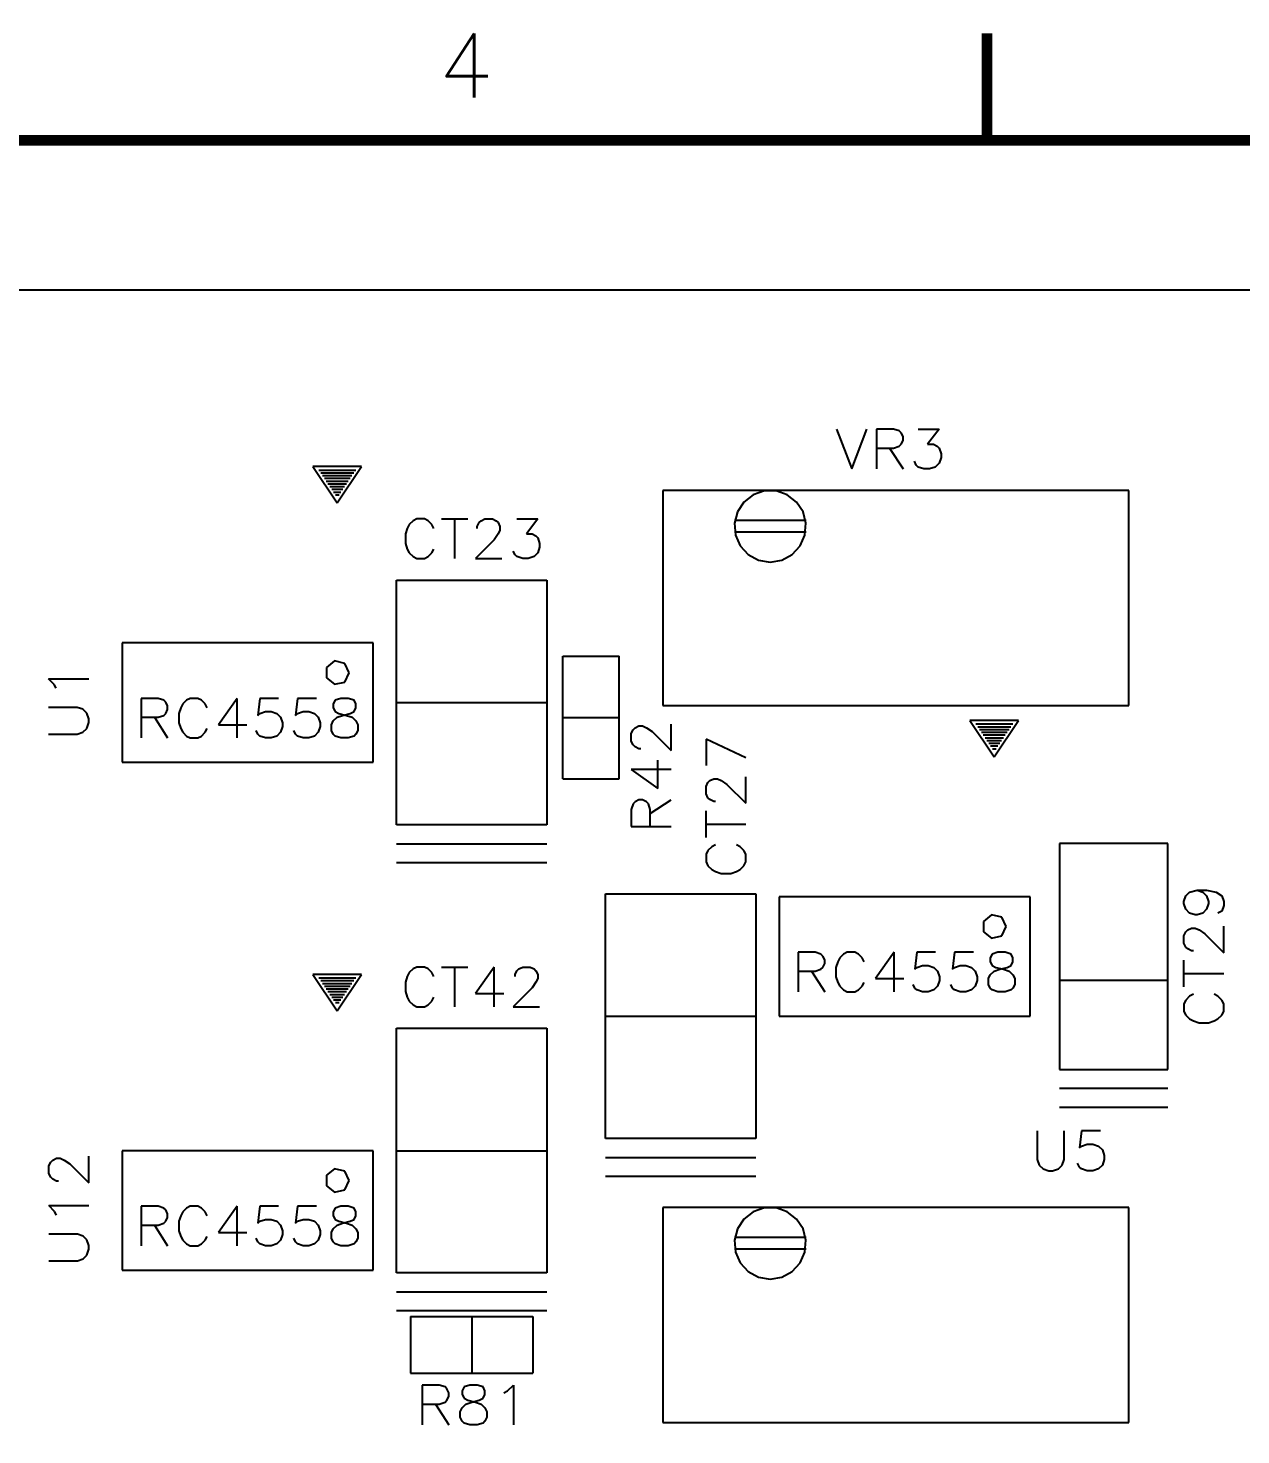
# Model space of a CAD drawing. Extents: x 295 to 953, y 10 to 290.
# Drawn here: x 642.1 to 698.9, y 224.5 to 290.2 of the extents above; entities that cross this region are included whole.
import ezdxf
from ezdxf.enums import TextEntityAlignment as Align

# ---------------------------------------------------------------- set-up
doc = ezdxf.new("R2010")
doc.units = 0
doc.header["$LTSCALE"] = 5
doc.header["$MEASUREMENT"] = 0
doc.layers.get('0').update_dxf_attribs({"linetype": 'CONTINUOUS', "lineweight": 25})
for name, color, linetype in [('DV-DPO-A6_TSK', 14, 'CONTINUOUS'), ('문자', 4, 'CONTINUOUS'), ('테두리', 3, 'CONTINUOUS')]:
    doc.layers.add(name, color=color, linetype=linetype)
doc.styles.get("Standard").update_dxf_attribs({"font": 'simplex.shx'})

# ---------------------------------------------------------------- blocks, each defined once
blk = doc.blocks.new('C')
at = {"layer": '테두리', "const_width": 0.5}
for points in [[(210, 290), (210, 285)], [(15, 285), (15, 15), (405, 15), (405, 285), (15, 285)]]:
    blk.add_lwpolyline(points, dxfattribs=at)
at = {"layer": '문자'}
blk.add_text('4', height=3, dxfattribs=at).set_placement((185.625, 288.5), align=Align.MIDDLE)

msp = doc.modelspace()

# ---------------------------------------------------------------- linework, layer by layer
at = {"layer": 'DV-DPO-A6_TSK', "color": 7}
for p, q in [((845.877, 277.997), (529.077, 277.997)), ((679.942, 271.504), (680.657, 269.637)), ((680.657, 269.637), (681.367, 271.504)), ((682.607, 271.504), (681.808, 271.504)), ((681.808, 271.504), (681.808, 269.637)), ((682.876, 271.414), (682.607, 271.504)), ((682.965, 271.325), (682.876, 271.414)), ((683.054, 271.151), (682.965, 271.325)), ((683.054, 270.973), (683.054, 271.151)), ((683.764, 271.504), (684.742, 271.504)), ((684.742, 271.504), (684.205, 270.794)), ((681.808, 270.615), (682.607, 270.615)), ((682.428, 270.615), (683.054, 269.637)), ((682.607, 270.615), (682.876, 270.704)), ((682.876, 270.704), (682.965, 270.794)), ((682.965, 270.794), (683.054, 270.973)), ((684.205, 270.794), (684.474, 270.794)), ((684.474, 270.794), (684.652, 270.704)), ((684.652, 270.704), (684.742, 270.615)), ((684.742, 270.615), (684.831, 270.347)), ((657.724, 269.749), (655.45, 269.749)), ((655.45, 269.749), (656.584, 268.045)), ((656.584, 268.045), (657.724, 269.749)), ((683.675, 269.816), (683.585, 269.995)), ((683.764, 269.727), (683.675, 269.816)), ((684.032, 269.637), (683.764, 269.727)), ((684.563, 269.727), (684.295, 269.637)), ((684.742, 269.905), (684.563, 269.727)), ((684.831, 270.174), (684.742, 269.905)), ((684.831, 270.347), (684.831, 270.174)), ((655.723, 269.587), (657.45, 269.587)), ((655.813, 269.458), (657.361, 269.458)), ((655.897, 269.33), (657.277, 269.33)), ((655.986, 269.201), (657.187, 269.201)), ((656.07, 269.073), (657.104, 269.073)), ((684.295, 269.637), (684.032, 269.637)), ((656.154, 268.944), (657.02, 268.944)), ((656.243, 268.816), (656.93, 268.816)), ((656.327, 268.687), (656.847, 268.687)), ((656.416, 268.559), (656.757, 268.559)), ((656.5, 268.43), (656.673, 268.43)), ((671.817, 268.631), (671.817, 258.573)), ((693.61, 268.631), (671.817, 268.631)), ((676.047, 268.43), (675.611, 268.089)), ((676.567, 268.609), (676.047, 268.43)), ((677.12, 268.609), (676.567, 268.609)), ((677.64, 268.43), (677.12, 268.609)), ((678.075, 268.089), (677.64, 268.43)), ((693.61, 258.573), (693.61, 268.631)), ((675.611, 268.089), (675.309, 267.631)), ((678.377, 267.631), (678.075, 268.089)), ((660.132, 267.212), (659.954, 267.039)), ((660.306, 267.301), (660.132, 267.212)), ((660.663, 267.301), (660.306, 267.301)), ((660.836, 267.212), (660.663, 267.301)), ((661.015, 267.039), (660.836, 267.212)), ((661.457, 267.301), (662.697, 267.301)), ((662.077, 267.301), (662.077, 265.446)), ((663.139, 266.949), (663.228, 267.128)), ((663.228, 267.128), (663.318, 267.212)), ((663.318, 267.212), (663.491, 267.301)), ((663.491, 267.301), (663.848, 267.301)), ((663.848, 267.301), (664.022, 267.212)), ((664.022, 267.212), (664.111, 267.128)), ((664.111, 267.128), (664.2, 266.949)), ((664.994, 267.301), (665.972, 267.301)), ((665.972, 267.301), (665.441, 266.597)), ((678.522, 267.234), (675.17, 267.234)), ((675.309, 267.631), (675.175, 267.095)), ((675.175, 267.095), (675.22, 266.547)), ((678.511, 267.095), (678.377, 267.631)), ((678.467, 266.547), (678.511, 267.095)), ((659.864, 266.86), (659.775, 266.597)), ((659.775, 266.597), (659.775, 266.156)), ((659.954, 267.039), (659.864, 266.86)), ((661.105, 266.86), (661.015, 267.039)), ((663.139, 266.86), (663.139, 266.949)), ((664.111, 266.597), (663.932, 266.329)), ((664.2, 266.77), (664.111, 266.597)), ((664.2, 266.949), (664.2, 266.77)), ((665.441, 266.597), (665.704, 266.597)), ((665.704, 266.597), (665.882, 266.508)), ((665.882, 266.508), (665.972, 266.418)), ((665.972, 266.418), (666.056, 266.156)), ((678.522, 266.675), (675.17, 266.675)), ((675.22, 266.547), (675.438, 266.038)), ((678.249, 266.038), (678.467, 266.547)), ((659.775, 266.156), (659.864, 265.888)), ((659.864, 265.888), (659.954, 265.709)), ((661.015, 265.709), (661.105, 265.888)), ((663.932, 266.329), (663.049, 265.446)), ((664.91, 265.625), (664.821, 265.798)), ((666.056, 265.977), (665.972, 265.709)), ((666.056, 266.156), (666.056, 265.977)), ((675.438, 266.038), (675.812, 265.636)), ((677.874, 265.636), (678.249, 266.038)), ((659.954, 265.709), (660.132, 265.536)), ((660.132, 265.536), (660.306, 265.446)), ((660.306, 265.446), (660.663, 265.446)), ((660.663, 265.446), (660.836, 265.536)), ((660.836, 265.536), (661.015, 265.709)), ((663.049, 265.446), (664.29, 265.446)), ((664.994, 265.536), (664.91, 265.625)), ((665.262, 265.446), (664.994, 265.536)), ((665.525, 265.446), (665.262, 265.446)), ((665.793, 265.536), (665.525, 265.446)), ((665.972, 265.709), (665.793, 265.536)), ((675.812, 265.636), (676.298, 265.373)), ((676.298, 265.373), (676.846, 265.278)), ((676.846, 265.278), (677.388, 265.373)), ((677.388, 265.373), (677.874, 265.636)), ((659.356, 252.996), (659.356, 264.435)), ((659.356, 264.435), (666.391, 264.435)), ((666.391, 264.435), (666.391, 252.996)), ((646.531, 261.507), (646.531, 255.919)), ((648.208, 261.507), (646.531, 261.507)), ((658.266, 261.507), (648.208, 261.507)), ((658.266, 255.919), (658.266, 261.507)), ((656.461, 260.657), (656.081, 260.355)), ((656.936, 260.545), (656.461, 260.657)), ((657.148, 260.11), (656.936, 260.545)), ((667.14, 255.153), (667.14, 260.875)), ((667.14, 260.875), (669.783, 260.875)), ((669.783, 255.153), (669.783, 260.875)), ((656.081, 260.355), (656.081, 259.869)), ((656.081, 259.869), (656.461, 259.568)), ((656.936, 259.674), (657.148, 260.11)), ((643.352, 259.562), (643.083, 259.83)), ((643.083, 259.83), (644.961, 259.83)), ((643.441, 259.383), (643.352, 259.562)), ((656.461, 259.568), (656.936, 259.674)), ((648.213, 258.908), (647.42, 258.908)), ((647.42, 258.908), (647.42, 257.059)), ((648.476, 258.819), (648.213, 258.908)), ((648.565, 258.735), (648.476, 258.819)), ((648.655, 258.556), (648.565, 258.735)), ((648.655, 258.383), (648.655, 258.556)), ((649.359, 258.646), (649.269, 258.467)), ((649.532, 258.819), (649.359, 258.646)), ((649.711, 258.908), (649.532, 258.819)), ((650.063, 258.908), (649.711, 258.908)), ((650.242, 258.819), (650.063, 258.908)), ((650.415, 258.646), (650.242, 258.819)), ((650.504, 258.467), (650.415, 258.646)), ((651.912, 258.908), (651.029, 257.679)), ((651.912, 257.059), (651.912, 258.908)), ((652.969, 258.908), (652.879, 258.115)), ((653.846, 258.908), (652.969, 258.908)), ((654.729, 258.908), (654.639, 258.115)), ((655.612, 258.908), (654.729, 258.908)), ((656.489, 258.819), (656.4, 258.646)), ((656.4, 258.646), (656.4, 258.467)), ((656.752, 258.908), (656.489, 258.819)), ((657.104, 258.908), (656.752, 258.908)), ((657.372, 258.819), (657.104, 258.908)), ((657.456, 258.646), (657.372, 258.819)), ((657.456, 258.467), (657.456, 258.646)), ((659.356, 258.713), (666.391, 258.713)), ((671.817, 258.573), (693.61, 258.573)), ((644.424, 258.489), (643.083, 258.489)), ((644.693, 258.4), (644.424, 258.489)), ((644.872, 258.221), (644.693, 258.4)), ((644.961, 257.953), (644.872, 258.221)), ((644.961, 257.774), (644.961, 257.953)), ((647.42, 258.031), (648.213, 258.031)), ((648.04, 258.031), (648.655, 257.059)), ((648.213, 258.031), (648.476, 258.115)), ((648.476, 258.115), (648.565, 258.204)), ((648.565, 258.204), (648.655, 258.383)), ((649.269, 258.467), (649.18, 258.204)), ((649.18, 258.204), (649.18, 257.763)), ((652.879, 258.115), (652.969, 258.204)), ((652.969, 258.204), (653.231, 258.293)), ((653.231, 258.293), (653.494, 258.293)), ((653.494, 258.293), (653.762, 258.204)), ((653.762, 258.204), (653.935, 258.031)), ((653.935, 258.031), (654.025, 257.763)), ((654.639, 258.115), (654.729, 258.204)), ((654.729, 258.204), (654.991, 258.293)), ((654.991, 258.293), (655.26, 258.293)), ((655.26, 258.293), (655.522, 258.204)), ((655.522, 258.204), (655.695, 258.031)), ((655.695, 258.031), (655.785, 257.763)), ((656.4, 258.467), (656.489, 258.293)), ((656.4, 257.852), (656.578, 258.031)), ((656.489, 258.293), (656.668, 258.204)), ((656.578, 258.031), (656.841, 258.115)), ((656.668, 258.204), (657.02, 258.115)), ((656.841, 258.115), (657.193, 258.204)), ((657.02, 258.115), (657.282, 258.031)), ((657.193, 258.204), (657.372, 258.293)), ((657.282, 258.031), (657.456, 257.852)), ((657.372, 258.293), (657.456, 258.467)), ((667.14, 258.014), (669.783, 258.014)), ((688.458, 257.874), (686.184, 257.874)), ((686.184, 257.874), (687.318, 256.17)), ((687.318, 256.17), (688.458, 257.874)), ((643.083, 257.237), (644.424, 257.237)), ((644.424, 257.237), (644.693, 257.327)), ((644.693, 257.327), (644.872, 257.506)), ((644.872, 257.506), (644.961, 257.774)), ((649.18, 257.763), (649.269, 257.5)), ((649.269, 257.5), (649.359, 257.327)), ((649.359, 257.327), (649.532, 257.148)), ((650.242, 257.148), (650.415, 257.327)), ((650.415, 257.327), (650.504, 257.5)), ((651.029, 257.679), (652.354, 257.679)), ((652.879, 257.237), (652.79, 257.411)), ((652.969, 257.148), (652.879, 257.237)), ((653.935, 257.327), (653.762, 257.148)), ((654.025, 257.589), (653.935, 257.327)), ((654.025, 257.763), (654.025, 257.589)), ((654.639, 257.237), (654.55, 257.411)), ((654.729, 257.148), (654.639, 257.237)), ((655.695, 257.327), (655.522, 257.148)), ((655.785, 257.589), (655.695, 257.327)), ((655.785, 257.763), (655.785, 257.589)), ((656.316, 257.679), (656.4, 257.852)), ((656.316, 257.411), (656.316, 257.679)), ((656.4, 257.237), (656.316, 257.411)), ((656.489, 257.148), (656.4, 257.237)), ((657.456, 257.237), (657.372, 257.148)), ((657.456, 257.852), (657.545, 257.679)), ((657.545, 257.411), (657.456, 257.237)), ((657.545, 257.679), (657.545, 257.411)), ((670.342, 257.265), (670.431, 257.439)), ((670.342, 256.908), (670.342, 257.265)), ((670.431, 257.439), (670.52, 257.528)), ((670.52, 257.528), (670.694, 257.617)), ((670.694, 257.617), (670.872, 257.617)), ((670.872, 257.617), (671.051, 257.528)), ((671.051, 257.528), (671.32, 257.355)), ((671.32, 257.355), (672.208, 256.466)), ((672.208, 256.466), (672.208, 257.707)), ((686.457, 257.712), (688.184, 257.712)), ((686.547, 257.584), (688.095, 257.584)), ((686.631, 257.455), (688.011, 257.455)), ((686.72, 257.327), (687.921, 257.327)), ((649.532, 257.148), (649.711, 257.059)), ((649.711, 257.059), (650.063, 257.059)), ((650.063, 257.059), (650.242, 257.148)), ((653.231, 257.059), (652.969, 257.148)), ((653.494, 257.059), (653.231, 257.059)), ((653.762, 257.148), (653.494, 257.059)), ((654.991, 257.059), (654.729, 257.148)), ((655.26, 257.059), (654.991, 257.059)), ((655.522, 257.148), (655.26, 257.059)), ((656.752, 257.059), (656.489, 257.148)), ((657.104, 257.059), (656.752, 257.059)), ((657.372, 257.148), (657.104, 257.059)), ((670.431, 256.729), (670.342, 256.908)), ((670.52, 256.639), (670.431, 256.729)), ((670.694, 256.556), (670.52, 256.639)), ((670.783, 256.556), (670.694, 256.556)), ((675.701, 256.125), (673.84, 257.008)), ((673.84, 257.008), (673.84, 255.773)), ((686.804, 257.198), (687.838, 257.198)), ((686.888, 257.07), (687.754, 257.07)), ((686.977, 256.941), (687.664, 256.941)), ((687.061, 256.813), (687.581, 256.813)), ((687.15, 256.684), (687.491, 256.684)), ((687.234, 256.556), (687.407, 256.556)), ((646.531, 255.919), (658.266, 255.919)), ((671.582, 254.689), (671.582, 256.019)), ((672.208, 255.578), (670.342, 255.578)), ((670.342, 255.578), (671.582, 254.689)), ((675.701, 254.002), (675.701, 255.242)), ((667.14, 255.153), (669.783, 255.153)), ((673.84, 254.795), (673.929, 254.974)), ((673.84, 254.443), (673.84, 254.795)), ((673.929, 254.974), (674.019, 255.064)), ((674.019, 255.064), (674.197, 255.153)), ((674.197, 255.153), (674.371, 255.153)), ((674.371, 255.153), (674.549, 255.064)), ((674.549, 255.064), (674.818, 254.885)), ((674.818, 254.885), (675.701, 254.002)), ((670.431, 253.98), (670.342, 253.711)), ((670.52, 254.069), (670.431, 253.98)), ((670.694, 254.158), (670.52, 254.069)), ((670.872, 254.158), (670.694, 254.158)), ((671.051, 254.069), (670.872, 254.158)), ((671.141, 253.98), (671.051, 254.069)), ((671.23, 253.711), (671.141, 253.98)), ((671.23, 253.533), (672.208, 254.158)), ((673.929, 254.265), (673.84, 254.443)), ((674.019, 254.181), (673.929, 254.265)), ((674.197, 254.091), (674.019, 254.181)), ((674.287, 254.091), (674.197, 254.091)), ((670.342, 253.711), (670.342, 252.912)), ((671.23, 252.912), (671.23, 253.711)), ((673.84, 252.409), (673.84, 253.65)), ((666.391, 252.996), (659.356, 252.996)), ((670.342, 252.912), (672.208, 252.912)), ((673.84, 253.03), (675.701, 253.03)), ((659.356, 252.113), (666.391, 252.113)), ((674.108, 251.968), (673.929, 251.789)), ((674.287, 252.057), (674.108, 251.968)), ((675.432, 251.968), (675.259, 252.057)), ((675.611, 251.789), (675.432, 251.968)), ((695.437, 252.119), (690.38, 252.119)), ((690.38, 252.119), (690.38, 248.157)), ((695.437, 248.157), (695.437, 252.119)), ((673.929, 251.789), (673.84, 251.616)), ((673.84, 251.616), (673.84, 251.258)), ((675.701, 251.616), (675.611, 251.789)), ((675.701, 251.258), (675.701, 251.616)), ((659.356, 251.236), (666.391, 251.236)), ((673.84, 251.258), (673.929, 251.085)), ((673.929, 251.085), (674.108, 250.906)), ((674.108, 250.906), (674.287, 250.817)), ((674.287, 250.817), (674.549, 250.727)), ((674.549, 250.727), (674.991, 250.727)), ((674.991, 250.727), (675.259, 250.817)), ((675.259, 250.817), (675.432, 250.906)), ((675.432, 250.906), (675.611, 251.085)), ((675.611, 251.085), (675.701, 251.258)), ((669.135, 238.328), (669.135, 249.766)), ((669.135, 249.766), (676.17, 249.766)), ((676.17, 249.766), (676.17, 238.328)), ((677.265, 249.632), (677.265, 244.044)), ((678.942, 249.632), (677.265, 249.632)), ((689, 249.632), (678.942, 249.632)), ((689, 244.044), (689, 249.632)), ((696.192, 249.403), (696.281, 249.671)), ((696.192, 249.319), (696.192, 249.403)), ((696.281, 249.051), (696.192, 249.319)), ((696.281, 249.671), (696.46, 249.85)), ((696.46, 249.85), (696.812, 249.934)), ((696.812, 249.934), (697.08, 249.85)), ((696.812, 249.934), (697.253, 249.934)), ((697.08, 249.85), (697.253, 249.671)), ((697.253, 249.934), (697.7, 249.85)), ((697.253, 249.671), (697.343, 249.403)), ((697.343, 249.319), (697.253, 249.051)), ((697.343, 249.403), (697.343, 249.319)), ((697.7, 249.85), (697.963, 249.671)), ((697.963, 249.671), (698.053, 249.403)), ((698.053, 249.403), (698.053, 249.23)), ((687.195, 248.783), (686.815, 248.481)), ((687.67, 248.671), (687.195, 248.783)), ((687.882, 248.235), (687.67, 248.671)), ((696.46, 248.872), (696.281, 249.051)), ((696.723, 248.788), (696.46, 248.872)), ((696.812, 248.788), (696.723, 248.788)), ((697.08, 248.872), (696.812, 248.788)), ((697.253, 249.051), (697.08, 248.872)), ((697.963, 248.962), (697.784, 248.872)), ((698.053, 249.23), (697.963, 248.962)), ((686.815, 248.481), (686.815, 247.995)), ((686.815, 247.995), (687.195, 247.693)), ((687.67, 247.799), (687.882, 248.235)), ((690.38, 248.157), (690.38, 247.497)), ((695.437, 247.497), (695.437, 248.157)), ((696.281, 247.989), (696.371, 248.079)), ((696.371, 248.079), (696.549, 248.168)), ((696.549, 248.168), (696.723, 248.168)), ((696.723, 248.168), (696.901, 248.079)), ((696.901, 248.079), (697.17, 247.9)), ((698.053, 247.017), (698.053, 248.257)), ((687.195, 247.693), (687.67, 247.799)), ((690.38, 247.497), (690.38, 246.29)), ((695.437, 246.29), (695.437, 247.497)), ((696.192, 247.81), (696.281, 247.989)), ((696.192, 247.458), (696.192, 247.81)), ((696.281, 247.28), (696.192, 247.458)), ((697.17, 247.9), (698.053, 247.017)), ((678.947, 247.034), (678.154, 247.034)), ((678.154, 247.034), (678.154, 245.184)), ((679.21, 246.944), (678.947, 247.034)), ((679.299, 246.86), (679.21, 246.944)), ((679.389, 246.682), (679.299, 246.86)), ((679.389, 246.508), (679.389, 246.682)), ((680.093, 246.771), (680.003, 246.592)), ((680.266, 246.944), (680.093, 246.771)), ((680.445, 247.034), (680.266, 246.944)), ((680.797, 247.034), (680.445, 247.034)), ((680.976, 246.944), (680.797, 247.034)), ((681.149, 246.771), (680.976, 246.944)), ((681.238, 246.592), (681.149, 246.771)), ((682.646, 247.034), (681.763, 245.804)), ((682.646, 245.184), (682.646, 247.034)), ((683.703, 247.034), (683.613, 246.24)), ((684.58, 247.034), (683.703, 247.034)), ((685.463, 247.034), (685.373, 246.24)), ((686.346, 247.034), (685.463, 247.034)), ((687.223, 246.944), (687.134, 246.771)), ((687.134, 246.771), (687.134, 246.592)), ((687.486, 247.034), (687.223, 246.944)), ((687.838, 247.034), (687.486, 247.034)), ((688.106, 246.944), (687.838, 247.034)), ((688.19, 246.771), (688.106, 246.944)), ((688.19, 246.592), (688.19, 246.771)), ((696.371, 247.196), (696.281, 247.28)), ((696.549, 247.106), (696.371, 247.196)), ((696.639, 247.106), (696.549, 247.106)), ((659.954, 246.084), (659.864, 245.905)), ((660.132, 246.257), (659.954, 246.084)), ((660.306, 246.346), (660.132, 246.257)), ((660.663, 246.346), (660.306, 246.346)), ((660.836, 246.257), (660.663, 246.346)), ((661.015, 246.084), (660.836, 246.257)), ((661.105, 245.905), (661.015, 246.084)), ((661.457, 246.346), (662.697, 246.346)), ((662.077, 246.346), (662.077, 244.491)), ((663.932, 246.346), (663.049, 245.111)), ((663.932, 244.491), (663.932, 246.346)), ((664.91, 245.994), (664.994, 246.173)), ((664.994, 246.173), (665.083, 246.257)), ((665.083, 246.257), (665.262, 246.346)), ((665.262, 246.346), (665.614, 246.346)), ((665.614, 246.346), (665.793, 246.257)), ((665.793, 246.257), (665.882, 246.173)), ((665.882, 246.173), (665.972, 245.994)), ((678.154, 246.156), (678.947, 246.156)), ((678.774, 246.156), (679.389, 245.184)), ((678.947, 246.156), (679.21, 246.24)), ((679.21, 246.24), (679.299, 246.33)), ((679.299, 246.33), (679.389, 246.508)), ((680.003, 246.592), (679.914, 246.33)), ((679.914, 246.33), (679.914, 245.888)), ((683.613, 246.24), (683.703, 246.33)), ((683.703, 246.33), (683.965, 246.419)), ((683.965, 246.419), (684.228, 246.419)), ((684.228, 246.419), (684.496, 246.33)), ((684.496, 246.33), (684.669, 246.156)), ((684.669, 246.156), (684.759, 245.888)), ((685.373, 246.24), (685.463, 246.33)), ((685.463, 246.33), (685.725, 246.419)), ((685.725, 246.419), (685.994, 246.419)), ((685.994, 246.419), (686.256, 246.33)), ((686.256, 246.33), (686.429, 246.156)), ((686.429, 246.156), (686.519, 245.888)), ((687.134, 246.592), (687.223, 246.419)), ((687.134, 245.978), (687.312, 246.156)), ((687.223, 246.419), (687.402, 246.33)), ((687.312, 246.156), (687.575, 246.24)), ((687.402, 246.33), (687.754, 246.24)), ((687.575, 246.24), (687.927, 246.33)), ((687.754, 246.24), (688.016, 246.156)), ((687.927, 246.33), (688.106, 246.419)), ((688.016, 246.156), (688.19, 245.978)), ((688.106, 246.419), (688.19, 246.592)), ((690.38, 246.29), (690.38, 245.301)), ((695.437, 245.301), (695.437, 246.29)), ((696.192, 245.424), (696.192, 246.665)), ((696.192, 246.045), (698.053, 246.045)), ((657.724, 246), (655.45, 246)), ((655.45, 246), (656.584, 244.296)), ((655.723, 245.838), (657.45, 245.838)), ((655.813, 245.709), (657.361, 245.709)), ((655.897, 245.581), (657.277, 245.581)), ((655.986, 245.452), (657.187, 245.452)), ((656.584, 244.296), (657.724, 246)), ((659.864, 245.905), (659.775, 245.642)), ((659.775, 245.642), (659.775, 245.201)), ((665.704, 245.374), (664.821, 244.491)), ((664.91, 245.905), (664.91, 245.994)), ((665.882, 245.642), (665.704, 245.374)), ((665.972, 245.815), (665.882, 245.642)), ((665.972, 245.994), (665.972, 245.815)), ((679.914, 245.888), (680.003, 245.626)), ((680.003, 245.626), (680.093, 245.452)), ((680.093, 245.452), (680.266, 245.273)), ((680.976, 245.273), (681.149, 245.452)), ((681.149, 245.452), (681.238, 245.626)), ((681.763, 245.804), (683.088, 245.804)), ((683.613, 245.363), (683.524, 245.536)), ((683.703, 245.273), (683.613, 245.363)), ((684.669, 245.452), (684.496, 245.273)), ((684.759, 245.715), (684.669, 245.452)), ((684.759, 245.888), (684.759, 245.715)), ((685.373, 245.363), (685.284, 245.536)), ((685.463, 245.273), (685.373, 245.363)), ((686.429, 245.452), (686.256, 245.273)), ((686.519, 245.715), (686.429, 245.452)), ((686.519, 245.888), (686.519, 245.715)), ((687.05, 245.804), (687.134, 245.978)), ((687.05, 245.536), (687.05, 245.804)), ((687.134, 245.363), (687.05, 245.536)), ((687.223, 245.273), (687.134, 245.363)), ((688.19, 245.363), (688.106, 245.273)), ((688.19, 245.978), (688.279, 245.804)), ((688.279, 245.536), (688.19, 245.363)), ((688.279, 245.804), (688.279, 245.536)), ((690.38, 245.737), (695.437, 245.737)), ((656.07, 245.324), (657.104, 245.324)), ((656.154, 245.195), (657.02, 245.195)), ((656.243, 245.067), (656.93, 245.067)), ((656.327, 244.938), (656.847, 244.938)), ((656.416, 244.81), (656.757, 244.81)), ((659.775, 245.201), (659.864, 244.933)), ((659.864, 244.933), (659.954, 244.754)), ((659.954, 244.754), (660.132, 244.581)), ((660.836, 244.581), (661.015, 244.754)), ((661.015, 244.754), (661.105, 244.933)), ((663.049, 245.111), (664.379, 245.111)), ((680.266, 245.273), (680.445, 245.184)), ((680.445, 245.184), (680.797, 245.184)), ((680.797, 245.184), (680.976, 245.273)), ((683.965, 245.184), (683.703, 245.273)), ((684.228, 245.184), (683.965, 245.184)), ((684.496, 245.273), (684.228, 245.184)), ((685.725, 245.184), (685.463, 245.273)), ((685.994, 245.184), (685.725, 245.184)), ((686.256, 245.273), (685.994, 245.184)), ((687.486, 245.184), (687.223, 245.273)), ((687.838, 245.184), (687.486, 245.184)), ((688.106, 245.273), (687.838, 245.184)), ((690.38, 245.301), (690.38, 241.557)), ((695.437, 241.557), (695.437, 245.301)), ((696.281, 244.804), (696.192, 244.631)), ((696.46, 244.983), (696.281, 244.804)), ((696.639, 245.072), (696.46, 244.983)), ((697.784, 244.983), (697.611, 245.072)), ((697.963, 244.804), (697.784, 244.983)), ((698.053, 244.631), (697.963, 244.804)), ((656.5, 244.681), (656.673, 244.681)), ((660.132, 244.581), (660.306, 244.491)), ((660.306, 244.491), (660.663, 244.491)), ((660.663, 244.491), (660.836, 244.581)), ((664.821, 244.491), (666.056, 244.491)), ((696.192, 244.631), (696.192, 244.273)), ((696.192, 244.273), (696.281, 244.1)), ((696.281, 244.1), (696.46, 243.921)), ((697.784, 243.921), (697.963, 244.1)), ((697.963, 244.1), (698.053, 244.273)), ((698.053, 244.273), (698.053, 244.631)), ((659.356, 232.041), (659.356, 243.48)), ((659.356, 243.48), (666.391, 243.48)), ((666.391, 243.48), (666.391, 232.041)), ((669.135, 244.044), (676.17, 244.044)), ((677.265, 244.044), (689, 244.044)), ((696.46, 243.921), (696.639, 243.832)), ((696.639, 243.832), (696.901, 243.742)), ((696.901, 243.742), (697.343, 243.742)), ((697.343, 243.742), (697.611, 243.832)), ((697.611, 243.832), (697.784, 243.921)), ((690.38, 241.557), (695.437, 241.557)), ((690.38, 240.68), (695.437, 240.68)), ((690.38, 239.797), (695.437, 239.797)), ((676.17, 238.328), (669.135, 238.328)), ((689.335, 238.691), (689.335, 237.35)), ((690.587, 237.35), (690.587, 238.691)), ((691.397, 238.691), (691.308, 237.886)), ((692.291, 238.691), (691.397, 238.691)), ((644.967, 236.254), (644.967, 237.495)), ((646.531, 237.758), (646.531, 232.17)), ((648.208, 237.758), (646.531, 237.758)), ((658.266, 237.758), (648.208, 237.758)), ((658.266, 232.17), (658.266, 237.758)), ((659.356, 237.758), (666.391, 237.758)), ((691.308, 237.886), (691.397, 237.976)), ((691.397, 237.976), (691.665, 238.065)), ((691.665, 238.065), (691.934, 238.065)), ((691.934, 238.065), (692.202, 237.976)), ((692.202, 237.976), (692.381, 237.797)), ((692.381, 237.797), (692.47, 237.528)), ((692.47, 237.528), (692.47, 237.35)), ((643.1, 237.048), (643.19, 237.227)), ((643.1, 236.696), (643.1, 237.048)), ((643.19, 237.227), (643.279, 237.316)), ((643.279, 237.316), (643.458, 237.406)), ((643.458, 237.406), (643.631, 237.406)), ((643.631, 237.406), (643.81, 237.316)), ((643.81, 237.316), (644.078, 237.137)), ((644.078, 237.137), (644.967, 236.254)), ((656.461, 236.908), (656.081, 236.606)), ((656.936, 236.796), (656.461, 236.908)), ((669.135, 237.445), (676.17, 237.445)), ((689.335, 237.35), (689.425, 237.081)), ((689.425, 237.081), (689.603, 236.903)), ((689.603, 236.903), (689.872, 236.813)), ((689.872, 236.813), (690.05, 236.813)), ((690.05, 236.813), (690.319, 236.903)), ((690.319, 236.903), (690.498, 237.081)), ((690.498, 237.081), (690.587, 237.35)), ((691.308, 236.992), (691.218, 237.171)), ((691.397, 236.903), (691.308, 236.992)), ((691.665, 236.813), (691.397, 236.903)), ((691.934, 236.813), (691.665, 236.813)), ((692.202, 236.903), (691.934, 236.813)), ((692.381, 237.081), (692.202, 236.903)), ((692.47, 237.35), (692.381, 237.081)), ((643.19, 236.517), (643.1, 236.696)), ((643.279, 236.428), (643.19, 236.517)), ((643.458, 236.338), (643.279, 236.428)), ((643.542, 236.338), (643.458, 236.338)), ((656.081, 236.606), (656.081, 236.12)), ((657.148, 236.361), (656.936, 236.796)), ((656.936, 235.925), (657.148, 236.361)), ((669.135, 236.567), (676.17, 236.567)), ((656.081, 236.12), (656.461, 235.819)), ((656.461, 235.819), (656.936, 235.925)), ((643.368, 234.919), (643.1, 235.187)), ((643.1, 235.187), (644.967, 235.187)), ((643.458, 234.746), (643.368, 234.919)), ((648.213, 235.159), (647.42, 235.159)), ((647.42, 235.159), (647.42, 233.31)), ((648.476, 235.07), (648.213, 235.159)), ((648.565, 234.986), (648.476, 235.07)), ((648.655, 234.807), (648.565, 234.986)), ((649.359, 234.897), (649.269, 234.718)), ((649.532, 235.07), (649.359, 234.897)), ((649.711, 235.159), (649.532, 235.07)), ((650.063, 235.159), (649.711, 235.159)), ((650.242, 235.07), (650.063, 235.159)), ((650.415, 234.897), (650.242, 235.07)), ((650.504, 234.718), (650.415, 234.897)), ((651.912, 235.159), (651.029, 233.93)), ((651.912, 233.31), (651.912, 235.159)), ((652.969, 235.159), (652.879, 234.366)), ((653.846, 235.159), (652.969, 235.159)), ((654.729, 235.159), (654.639, 234.366)), ((655.612, 235.159), (654.729, 235.159)), ((656.489, 235.07), (656.4, 234.897)), ((656.4, 234.897), (656.4, 234.718)), ((656.752, 235.159), (656.489, 235.07)), ((657.104, 235.159), (656.752, 235.159)), ((657.372, 235.07), (657.104, 235.159)), ((657.456, 234.897), (657.372, 235.07)), ((657.456, 234.718), (657.456, 234.897)), ((671.817, 235.103), (671.817, 225.045)), ((693.61, 235.103), (671.817, 235.103)), ((676.047, 234.902), (675.611, 234.561)), ((676.567, 235.081), (676.047, 234.902)), ((677.12, 235.081), (676.567, 235.081)), ((677.64, 234.902), (677.12, 235.081)), ((678.075, 234.561), (677.64, 234.902)), ((693.61, 225.045), (693.61, 235.103)), ((647.42, 234.282), (648.213, 234.282)), ((648.04, 234.282), (648.655, 233.31)), ((648.213, 234.282), (648.476, 234.366)), ((648.476, 234.366), (648.565, 234.455)), ((648.565, 234.455), (648.655, 234.634)), ((648.655, 234.634), (648.655, 234.807)), ((649.269, 234.718), (649.18, 234.455)), ((649.18, 234.455), (649.18, 234.014)), ((652.879, 234.366), (652.969, 234.455)), ((652.969, 234.455), (653.231, 234.544)), ((653.231, 234.544), (653.494, 234.544)), ((653.494, 234.544), (653.762, 234.455)), ((653.762, 234.455), (653.935, 234.282)), ((653.935, 234.282), (654.025, 234.014)), ((654.639, 234.366), (654.729, 234.455)), ((654.729, 234.455), (654.991, 234.544)), ((654.991, 234.544), (655.26, 234.544)), ((655.26, 234.544), (655.522, 234.455)), ((655.522, 234.455), (655.695, 234.282)), ((655.695, 234.282), (655.785, 234.014)), ((656.4, 234.718), (656.489, 234.544)), ((656.4, 234.103), (656.578, 234.282)), ((656.489, 234.544), (656.668, 234.455)), ((656.578, 234.282), (656.841, 234.366)), ((656.668, 234.455), (657.02, 234.366)), ((656.841, 234.366), (657.193, 234.455)), ((657.02, 234.366), (657.282, 234.282)), ((657.193, 234.455), (657.372, 234.544)), ((657.282, 234.282), (657.456, 234.103)), ((657.372, 234.544), (657.456, 234.718)), ((675.611, 234.561), (675.309, 234.103)), ((678.377, 234.103), (678.075, 234.561)), ((644.43, 233.857), (643.1, 233.857)), ((644.698, 233.768), (644.43, 233.857)), ((644.877, 233.589), (644.698, 233.768)), ((644.967, 233.321), (644.877, 233.589)), ((649.18, 234.014), (649.269, 233.751)), ((649.269, 233.751), (649.359, 233.578)), ((649.359, 233.578), (649.532, 233.399)), ((650.242, 233.399), (650.415, 233.578)), ((650.415, 233.578), (650.504, 233.751)), ((651.029, 233.93), (652.354, 233.93)), ((652.879, 233.488), (652.79, 233.662)), ((653.935, 233.578), (653.762, 233.399)), ((654.025, 233.84), (653.935, 233.578)), ((654.025, 234.014), (654.025, 233.84)), ((654.639, 233.488), (654.55, 233.662)), ((655.695, 233.578), (655.522, 233.399)), ((655.785, 233.84), (655.695, 233.578)), ((655.785, 234.014), (655.785, 233.84)), ((656.316, 233.93), (656.4, 234.103)), ((656.316, 233.662), (656.316, 233.93)), ((656.4, 233.488), (656.316, 233.662)), ((657.456, 234.103), (657.545, 233.93)), ((657.545, 233.662), (657.456, 233.488)), ((657.545, 233.93), (657.545, 233.662)), ((678.522, 233.706), (675.17, 233.706)), ((675.309, 234.103), (675.175, 233.567)), ((675.175, 233.567), (675.22, 233.019)), ((678.511, 233.567), (678.377, 234.103)), ((678.467, 233.019), (678.511, 233.567)), ((644.698, 232.7), (644.877, 232.879)), ((644.877, 232.879), (644.967, 233.147)), ((644.967, 233.147), (644.967, 233.321)), ((649.532, 233.399), (649.711, 233.31)), ((649.711, 233.31), (650.063, 233.31)), ((650.063, 233.31), (650.242, 233.399)), ((652.969, 233.399), (652.879, 233.488)), ((653.231, 233.31), (652.969, 233.399)), ((653.494, 233.31), (653.231, 233.31)), ((653.762, 233.399), (653.494, 233.31)), ((654.729, 233.399), (654.639, 233.488)), ((654.991, 233.31), (654.729, 233.399)), ((655.26, 233.31), (654.991, 233.31)), ((655.522, 233.399), (655.26, 233.31)), ((656.489, 233.399), (656.4, 233.488)), ((656.752, 233.31), (656.489, 233.399)), ((657.104, 233.31), (656.752, 233.31)), ((657.372, 233.399), (657.104, 233.31)), ((657.456, 233.488), (657.372, 233.399)), ((678.522, 233.147), (675.17, 233.147)), ((675.22, 233.019), (675.438, 232.51)), ((678.249, 232.51), (678.467, 233.019)), ((643.1, 232.611), (644.43, 232.611)), ((644.43, 232.611), (644.698, 232.7)), ((675.438, 232.51), (675.812, 232.108)), ((677.874, 232.108), (678.249, 232.51)), ((646.531, 232.17), (658.266, 232.17)), ((666.391, 232.041), (659.356, 232.041)), ((675.812, 232.108), (676.298, 231.845)), ((676.298, 231.845), (676.846, 231.75)), ((676.846, 231.75), (677.388, 231.845)), ((677.388, 231.845), (677.874, 232.108)), ((659.356, 231.158), (666.391, 231.158)), ((659.356, 230.281), (666.391, 230.281)), ((660.015, 230.001), (665.732, 230.001)), ((660.015, 230.001), (660.015, 227.358)), ((662.876, 230.001), (662.876, 227.358)), ((665.732, 230.001), (665.732, 227.358)), ((660.015, 227.358), (665.732, 227.358)), ((661.362, 226.8), (660.563, 226.8)), ((660.563, 226.8), (660.563, 224.933)), ((661.63, 226.71), (661.362, 226.8)), ((661.719, 226.621), (661.63, 226.71)), ((661.809, 226.442), (661.719, 226.621)), ((661.809, 226.269), (661.809, 226.442)), ((662.518, 226.71), (662.429, 226.531)), ((662.429, 226.531), (662.429, 226.352)), ((662.429, 226.352), (662.518, 226.179)), ((662.787, 226.8), (662.518, 226.71)), ((663.139, 226.8), (662.787, 226.8)), ((663.407, 226.71), (663.139, 226.8)), ((663.496, 226.531), (663.407, 226.71)), ((663.407, 226.179), (663.496, 226.352)), ((663.496, 226.352), (663.496, 226.531)), ((664.385, 226.442), (664.558, 226.531)), ((664.558, 226.531), (664.826, 226.8)), ((664.826, 226.8), (664.826, 224.933)), ((660.563, 225.911), (661.362, 225.911)), ((661.188, 225.911), (661.809, 224.933)), ((661.362, 225.911), (661.63, 226)), ((661.63, 226), (661.719, 226.09)), ((661.719, 226.09), (661.809, 226.269)), ((662.34, 225.553), (662.429, 225.732)), ((662.429, 225.732), (662.608, 225.911)), ((662.518, 226.179), (662.697, 226.09)), ((662.608, 225.911), (662.876, 226)), ((662.697, 226.09), (663.049, 226)), ((662.876, 226), (663.228, 226.09)), ((663.049, 226), (663.318, 225.911)), ((663.228, 226.09), (663.407, 226.179)), ((663.318, 225.911), (663.496, 225.732)), ((663.496, 225.732), (663.586, 225.553)), ((662.34, 225.291), (662.34, 225.553)), ((662.429, 225.112), (662.34, 225.291)), ((662.518, 225.023), (662.429, 225.112)), ((662.787, 224.933), (662.518, 225.023)), ((663.407, 225.023), (663.139, 224.933)), ((663.496, 225.112), (663.407, 225.023)), ((663.586, 225.291), (663.496, 225.112)), ((663.586, 225.553), (663.586, 225.291)), ((671.817, 225.045), (693.61, 225.045)), ((663.139, 224.933), (662.787, 224.933))]:
    msp.add_line(p, q, dxfattribs=at)

# ---------------------------------------------------------------- block references
msp.add_blockref('C', (476.978, 0))

doc.saveas('drawing.dxf')
